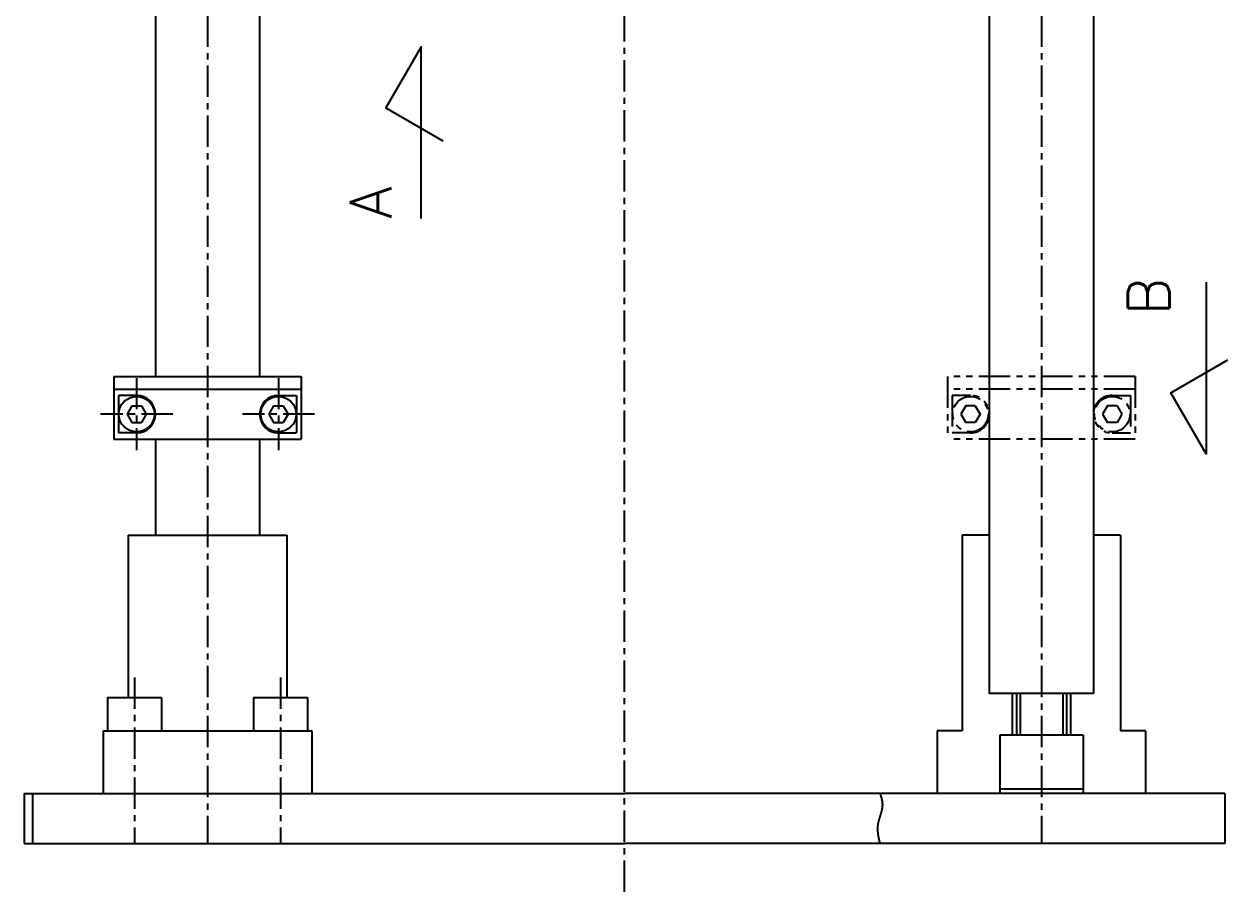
# Model space of a CAD drawing. Extents: x -559 to 474, y -348 to 241.
# Drawn here: x -144 to 144.7, y -320.6 to -112.4 of the extents above; entities that cross this region are included whole.
import ezdxf

# ---------------------------------------------------------------- set-up
doc = ezdxf.new("R2010")
doc.units = 0
doc.linetypes.add('CENTER', pattern=[12, 7.5, -1.5, 1.5, -1.5])
doc.linetypes.add('PHANTOM', pattern=[15, 7.5, -1.5, 1.5, -1.5, 1.5, -1.5])
doc.layers.get('0').update_dxf_attribs({"linetype": 'CONTINUOUS'})
doc.layers.add('CENTER', color=1, linetype='CENTER')
doc.styles.get("Standard").update_dxf_attribs({"font": 'txt.shx'})

msp = doc.modelspace()

# ---------------------------------------------------------------- linework, layer by layer
at = {"color": 7, "linetype": 'CONTINUOUS'}
for p, q in [((87.5, -6), (87.5, -273)), ((112.5, -6), (112.5, -273)), ((-112.5, -107), (-112.5, -197)), ((-87.5, -107), (-87.5, -197)), ((-122.5, -197), (-77.5, -197)), ((-122.5, -197), (-122.5, -212)), ((-77.5, -197), (-77.5, -212)), ((-122.5, -200), (-77.5, -200)), ((-117, -201.5), (-121.38, -201.5)), ((-121.38, -201.5), (-121.38, -210.5)), ((-83, -201.5), (-78.62, -201.5)), ((-78.62, -201.5), (-78.62, -210.5)), ((-118.15, -204), (-119.31, -206)), ((-118.15, -204), (-115.85, -204)), ((-115.85, -204), (-114.69, -206)), ((-84.15, -204), (-85.31, -206)), ((-84.15, -204), (-81.85, -204)), ((-81.85, -204), (-80.69, -206)), ((-119.31, -206), (-118.15, -208)), ((-114.69, -206), (-115.85, -208)), ((-85.31, -206), (-84.15, -208)), ((-80.69, -206), (-81.85, -208)), ((-117, -210.5), (-121.38, -210.5)), ((-118.15, -208), (-115.85, -208)), ((-84.15, -208), (-81.85, -208)), ((-83, -210.5), (-78.62, -210.5)), ((-122.5, -212), (-77.5, -212)), ((-112.5, -212), (-112.5, -235)), ((-87.5, -212), (-87.5, -235)), ((-119, -235), (-100, -235)), ((-119, -235), (-119, -274)), ((-100, -235), (-81, -235)), ((-81, -235), (-81, -274)), ((81, -235), (81, -282)), ((87.5, -235), (81, -235)), ((119, -235), (112.5, -235)), ((119, -235), (119, -282)), ((-124, -274), (-111, -274)), ((-124, -274), (-124, -282)), ((-111, -274), (-111, -282)), ((-89, -274), (-76, -274)), ((-89, -274), (-89, -282)), ((-76, -274), (-76, -282)), ((112.5, -273), (87.5, -273)), ((93, -273), (93, -283)), ((94, -273), (94, -283)), ((94.88, -273), (94.88, -283)), ((105.13, -273), (105.13, -283)), ((106, -273), (106, -283)), ((107, -273), (107, -283)), ((-125, -282), (-125, -297)), ((-125, -282), (-100, -282)), ((-100, -282), (-75, -282)), ((-75, -282), (-75, -297)), ((75, -282), (75, -297)), ((81, -282), (75, -282)), ((125, -282), (119, -282)), ((125, -282), (125, -297)), ((110, -283), (90, -283)), ((90, -283), (90, -297)), ((110, -283), (110, -297)), ((-144, -297), (0, -297)), ((-144, -297), (-144, -309)), ((-142, -297), (-142, -309)), ((144, -297), (0, -297)), ((110, -296), (90, -296)), ((144, -297), (144, -309)), ((-144, -309), (0, -309)), ((144, -309), (0, -309))]:
    msp.add_line(p, q, dxfattribs=at)
at = {"color": 3, "linetype": 'PHANTOM'}
for p, q in [((122.5, -197), (77.5, -197)), ((77.5, -197), (77.5, -212)), ((122.5, -197), (122.5, -212)), ((122.5, -200), (77.5, -200)), ((78.62, -201.5), (78.62, -210.5)), ((83, -201.5), (78.62, -201.5)), ((117, -201.5), (121.38, -201.5)), ((121.38, -201.5), (121.38, -210.5)), ((81.85, -204), (80.69, -206)), ((84.15, -204), (81.85, -204)), ((84.15, -204), (85.31, -206)), ((115.85, -204), (114.69, -206)), ((118.15, -204), (115.85, -204)), ((118.15, -204), (119.31, -206)), ((80.69, -206), (81.85, -208)), ((85.31, -206), (84.15, -208)), ((114.69, -206), (115.85, -208)), ((119.31, -206), (118.15, -208)), ((83, -210.5), (78.62, -210.5)), ((84.15, -208), (81.85, -208)), ((118.15, -208), (115.85, -208)), ((117, -210.5), (121.38, -210.5)), ((122.5, -212), (77.5, -212))]:
    msp.add_line(p, q, dxfattribs=at)
at = {"color": 7, "linetype": 'CONTINUOUS'}
for points in [[(-48.76, -159.05), (-48.76, -117.88), (-57.22, -132.53), (-43.56, -140.42)], [(139.55, -174.34), (139.55, -215.51), (131.09, -200.86), (144.75, -192.97)]]:
    msp.add_lwpolyline(points, dxfattribs=at)
at = {"color": 7}
msp.add_polyline3d([(61.27, -297, 0), (61.28, -297.03, 0), (61.29, -297.06, 0), (61.3, -297.08, 0), (61.31, -297.11, 0), (61.32, -297.14, 0), (61.33, -297.17, 0), (61.34, -297.19, 0), (61.35, -297.22, 0), (61.36, -297.25, 0), (61.37, -297.28, 0), (61.38, -297.31, 0), (61.39, -297.33, 0), (61.4, -297.36, 0), (61.41, -297.39, 0), (61.42, -297.42, 0), (61.43, -297.44, 0), (61.44, -297.47, 0), (61.45, -297.5, 0), (61.46, -297.53, 0), (61.47, -297.56, 0), (61.47, -297.58, 0), (61.48, -297.61, 0), (61.49, -297.64, 0), (61.5, -297.67, 0), (61.51, -297.7, 0), (61.52, -297.73, 0), (61.53, -297.75, 0), (61.54, -297.78, 0), (61.55, -297.81, 0), (61.55, -297.84, 0), (61.56, -297.87, 0), (61.57, -297.9, 0), (61.58, -297.92, 0), (61.59, -297.95, 0), (61.6, -297.98, 0), (61.6, -298.01, 0), (61.61, -298.04, 0), (61.62, -298.07, 0), (61.63, -298.1, 0), (61.63, -298.12, 0), (61.64, -298.15, 0), (61.65, -298.18, 0), (61.66, -298.21, 0), (61.66, -298.24, 0), (61.67, -298.27, 0), (61.68, -298.3, 0), (61.69, -298.32, 0), (61.69, -298.35, 0), (61.7, -298.38, 0), (61.71, -298.41, 0), (61.71, -298.44, 0), (61.72, -298.47, 0), (61.73, -298.5, 0), (61.73, -298.53, 0), (61.74, -298.56, 0), (61.74, -298.58, 0), (61.75, -298.61, 0), (61.76, -298.64, 0), (61.76, -298.67, 0), (61.77, -298.7, 0), (61.77, -298.73, 0), (61.78, -298.76, 0), (61.78, -298.79, 0), (61.79, -298.82, 0), (61.79, -298.85, 0), (61.8, -298.88, 0), (61.8, -298.91, 0), (61.81, -298.94, 0), (61.81, -298.96, 0), (61.81, -298.99, 0), (61.82, -299.02, 0), (61.82, -299.05, 0), (61.82, -299.08, 0), (61.83, -299.11, 0), (61.83, -299.14, 0), (61.83, -299.17, 0), (61.84, -299.2, 0), (61.84, -299.23, 0), (61.84, -299.26, 0), (61.85, -299.29, 0), (61.85, -299.32, 0), (61.85, -299.35, 0), (61.85, -299.38, 0), (61.85, -299.41, 0), (61.85, -299.44, 0), (61.86, -299.46, 0), (61.86, -299.5, 0), (61.86, -299.52, 0), (61.86, -299.55, 0), (61.86, -299.58, 0), (61.86, -299.61, 0), (61.86, -299.64, 0), (61.86, -299.67, 0), (61.86, -299.7, 0), (61.86, -299.73, 0), (61.86, -299.76, 0), (61.86, -299.79, 0), (61.86, -299.82, 0), (61.86, -299.85, 0), (61.86, -299.88, 0), (61.86, -299.91, 0), (61.85, -299.94, 0), (61.85, -299.97, 0), (61.85, -300, 0), (61.85, -300.03, 0), (61.85, -300.06, 0), (61.84, -300.09, 0), (61.84, -300.12, 0), (61.84, -300.15, 0), (61.84, -300.18, 0), (61.83, -300.2, 0), (61.83, -300.23, 0), (61.83, -300.26, 0), (61.82, -300.29, 0), (61.82, -300.32, 0), (61.82, -300.35, 0), (61.81, -300.38, 0), (61.81, -300.41, 0), (61.81, -300.44, 0), (61.8, -300.47, 0), (61.8, -300.5, 0), (61.79, -300.53, 0), (61.79, -300.56, 0), (61.78, -300.59, 0), (61.78, -300.62, 0), (61.77, -300.64, 0), (61.77, -300.67, 0), (61.76, -300.7, 0), (61.76, -300.73, 0), (61.75, -300.76, 0), (61.75, -300.79, 0), (61.74, -300.82, 0), (61.74, -300.85, 0), (61.73, -300.88, 0), (61.72, -300.91, 0), (61.72, -300.94, 0), (61.71, -300.96, 0), (61.7, -300.99, 0), (61.7, -301.02, 0), (61.69, -301.05, 0), (61.68, -301.08, 0), (61.68, -301.11, 0), (61.67, -301.14, 0), (61.66, -301.17, 0), (61.66, -301.19, 0), (61.65, -301.22, 0), (61.64, -301.25, 0), (61.63, -301.28, 0), (61.63, -301.31, 0), (61.62, -301.34, 0), (61.61, -301.37, 0), (61.6, -301.39, 0), (61.6, -301.42, 0), (61.59, -301.45, 0), (61.58, -301.48, 0), (61.57, -301.51, 0), (61.56, -301.54, 0), (61.56, -301.57, 0), (61.55, -301.6, 0), (61.54, -301.62, 0), (61.53, -301.65, 0), (61.52, -301.68, 0), (61.52, -301.71, 0), (61.51, -301.74, 0), (61.5, -301.76, 0), (61.49, -301.79, 0), (61.48, -301.82, 0), (61.47, -301.85, 0), (61.46, -301.88, 0), (61.46, -301.91, 0), (61.45, -301.94, 0), (61.44, -301.96, 0), (61.43, -301.99, 0), (61.42, -302.02, 0), (61.41, -302.05, 0), (61.4, -302.08, 0), (61.4, -302.1, 0), (61.39, -302.13, 0), (61.38, -302.16, 0), (61.37, -302.19, 0), (61.36, -302.22, 0), (61.35, -302.25, 0), (61.34, -302.27, 0), (61.33, -302.3, 0), (61.32, -302.33, 0), (61.32, -302.36, 0), (61.31, -302.39, 0), (61.3, -302.42, 0), (61.29, -302.44, 0), (61.28, -302.47, 0), (61.27, -302.5, 0), (61.26, -302.53, 0), (61.25, -302.56, 0), (61.24, -302.58, 0), (61.24, -302.61, 0), (61.23, -302.64, 0), (61.22, -302.67, 0), (61.21, -302.7, 0), (61.2, -302.73, 0), (61.19, -302.75, 0), (61.18, -302.78, 0), (61.17, -302.81, 0), (61.16, -302.84, 0), (61.16, -302.87, 0), (61.15, -302.89, 0), (61.14, -302.92, 0), (61.13, -302.95, 0), (61.12, -302.98, 0), (61.11, -303.01, 0), (61.1, -303.04, 0), (61.1, -303.06, 0), (61.09, -303.09, 0), (61.08, -303.12, 0), (61.07, -303.15, 0), (61.06, -303.18, 0), (61.05, -303.21, 0), (61.05, -303.23, 0), (61.04, -303.26, 0), (61.03, -303.29, 0), (61.02, -303.32, 0), (61.01, -303.35, 0), (61, -303.38, 0), (61, -303.4, 0), (60.99, -303.43, 0), (60.98, -303.46, 0), (60.97, -303.49, 0), (60.97, -303.52, 0), (60.96, -303.55, 0), (60.95, -303.58, 0), (60.94, -303.61, 0), (60.94, -303.63, 0), (60.93, -303.66, 0), (60.92, -303.69, 0), (60.91, -303.72, 0), (60.91, -303.75, 0), (60.9, -303.78, 0), (60.89, -303.81, 0), (60.89, -303.83, 0), (60.88, -303.86, 0), (60.87, -303.89, 0), (60.87, -303.92, 0), (60.86, -303.95, 0), (60.85, -303.98, 0), (60.85, -304.01, 0), (60.84, -304.04, 0), (60.84, -304.07, 0), (60.83, -304.1, 0), (60.82, -304.12, 0), (60.82, -304.15, 0), (60.81, -304.18, 0), (60.81, -304.21, 0), (60.8, -304.24, 0), (60.8, -304.27, 0), (60.79, -304.3, 0), (60.79, -304.33, 0), (60.78, -304.36, 0), (60.78, -304.39, 0), (60.77, -304.42, 0), (60.77, -304.44, 0), (60.77, -304.47, 0), (60.76, -304.5, 0), (60.76, -304.53, 0), (60.75, -304.56, 0), (60.75, -304.59, 0), (60.75, -304.62, 0), (60.74, -304.65, 0), (60.74, -304.68, 0), (60.74, -304.71, 0), (60.73, -304.74, 0), (60.73, -304.77, 0), (60.73, -304.8, 0), (60.73, -304.83, 0), (60.72, -304.86, 0), (60.72, -304.89, 0), (60.72, -304.92, 0), (60.72, -304.94, 0), (60.71, -304.98, 0), (60.71, -305, 0), (60.71, -305.03, 0), (60.71, -305.06, 0), (60.71, -305.09, 0), (60.7, -305.12, 0), (60.7, -305.15, 0), (60.7, -305.18, 0), (60.7, -305.21, 0), (60.7, -305.24, 0), (60.7, -305.27, 0), (60.7, -305.3, 0), (60.7, -305.33, 0), (60.7, -305.36, 0), (60.7, -305.39, 0), (60.7, -305.42, 0), (60.7, -305.45, 0), (60.7, -305.48, 0), (60.7, -305.51, 0), (60.7, -305.54, 0), (60.7, -305.57, 0), (60.7, -305.6, 0), (60.7, -305.62, 0), (60.7, -305.65, 0), (60.7, -305.69, 0), (60.7, -305.71, 0), (60.7, -305.74, 0), (60.7, -305.77, 0), (60.7, -305.8, 0), (60.7, -305.83, 0), (60.7, -305.86, 0), (60.71, -305.89, 0), (60.71, -305.92, 0), (60.71, -305.95, 0), (60.71, -305.98, 0), (60.71, -306.01, 0), (60.71, -306.04, 0), (60.72, -306.07, 0), (60.72, -306.1, 0), (60.72, -306.13, 0), (60.72, -306.16, 0), (60.73, -306.19, 0), (60.73, -306.22, 0), (60.73, -306.25, 0), (60.73, -306.27, 0), (60.74, -306.31, 0), (60.74, -306.33, 0), (60.74, -306.36, 0), (60.74, -306.39, 0), (60.75, -306.42, 0), (60.75, -306.45, 0), (60.75, -306.48, 0), (60.76, -306.51, 0), (60.76, -306.54, 0), (60.76, -306.57, 0), (60.77, -306.6, 0), (60.77, -306.63, 0), (60.77, -306.66, 0), (60.78, -306.69, 0), (60.78, -306.72, 0), (60.79, -306.75, 0), (60.79, -306.77, 0), (60.79, -306.8, 0), (60.8, -306.83, 0), (60.8, -306.86, 0), (60.81, -306.89, 0), (60.81, -306.92, 0), (60.82, -306.95, 0), (60.82, -306.98, 0), (60.82, -307.01, 0), (60.83, -307.04, 0), (60.83, -307.07, 0), (60.84, -307.1, 0), (60.84, -307.13, 0), (60.85, -307.15, 0), (60.85, -307.18, 0), (60.86, -307.21, 0), (60.86, -307.24, 0), (60.87, -307.27, 0), (60.87, -307.3, 0), (60.88, -307.33, 0), (60.88, -307.36, 0), (60.89, -307.39, 0), (60.89, -307.42, 0), (60.9, -307.45, 0), (60.91, -307.48, 0), (60.91, -307.5, 0), (60.92, -307.53, 0), (60.92, -307.56, 0), (60.93, -307.59, 0), (60.93, -307.62, 0), (60.94, -307.65, 0), (60.95, -307.68, 0), (60.95, -307.71, 0), (60.96, -307.74, 0), (60.96, -307.76, 0), (60.97, -307.79, 0), (60.98, -307.82, 0), (60.98, -307.85, 0), (60.99, -307.88, 0), (61, -307.91, 0), (61, -307.94, 0), (61.01, -307.97, 0), (61.02, -308, 0), (61.02, -308.02, 0), (61.03, -308.05, 0), (61.03, -308.08, 0), (61.04, -308.11, 0), (61.05, -308.14, 0), (61.05, -308.17, 0), (61.06, -308.2, 0), (61.07, -308.23, 0), (61.08, -308.25, 0), (61.08, -308.28, 0), (61.09, -308.31, 0), (61.1, -308.34, 0), (61.1, -308.37, 0), (61.11, -308.4, 0), (61.12, -308.43, 0), (61.12, -308.46, 0), (61.13, -308.49, 0), (61.14, -308.51, 0), (61.15, -308.54, 0), (61.15, -308.57, 0), (61.16, -308.6, 0), (61.17, -308.63, 0), (61.18, -308.66, 0), (61.18, -308.69, 0), (61.19, -308.71, 0), (61.2, -308.74, 0), (61.21, -308.77, 0), (61.21, -308.8, 0), (61.22, -308.83, 0), (61.23, -308.86, 0), (61.24, -308.89, 0), (61.24, -308.91, 0), (61.25, -308.94, 0), (61.26, -308.97, 0), (61.27, -309, 0)], dxfattribs=at)
at = {"color": 7, "linetype": 'CONTINUOUS'}
for centre in [(-117, -206), (-83, -206)]:
    msp.add_circle(centre, 4.25, dxfattribs=at)
at = {"color": 3, "linetype": 'PHANTOM'}
for centre in [(83, -206), (117, -206)]:
    msp.add_circle(centre, 4.25, dxfattribs=at)
at = {"color": 7, "linetype": 'CONTINUOUS'}
for centre, start, end in [((-117, -206), 270, 90), ((-83, -206), 90, 270)]:
    msp.add_arc(centre, 4.5, start, end, dxfattribs=at)
at = {"color": 3, "linetype": 'PHANTOM'}
for centre, start, end in [((83, -206), 270, 90), ((117, -206), 90, 270)]:
    msp.add_arc(centre, 4.5, start, end, dxfattribs=at)
at = {"layer": 'CENTER', "color": 1, "linetype": 'CENTER'}
for p, q in [((0, -320.61), (0, 91.14)), ((-100, 9.6), (-100, -309)), ((100, 9.6), (100, -309)), ((-117, -197.35), (-117, -214.65)), ((-83, -197.35), (-83, -214.65)), ((-108.35, -206), (-125.65, -206)), ((-74.35, -206), (-91.65, -206)), ((-117.5, -269.17), (-117.5, -309)), ((-82.5, -269.17), (-82.5, -309))]:
    msp.add_line(p, q, dxfattribs=at)

# ---------------------------------------------------------------- texts
at = {"color": 7, "linetype": 'CONTINUOUS'}
for s, p in [('A', (-55.84, -159.11)), ('B', (130.72, -182.28))]:
    msp.add_text(s, height=10, rotation=90, dxfattribs=at).set_placement(p)

doc.saveas('drawing.dxf')
